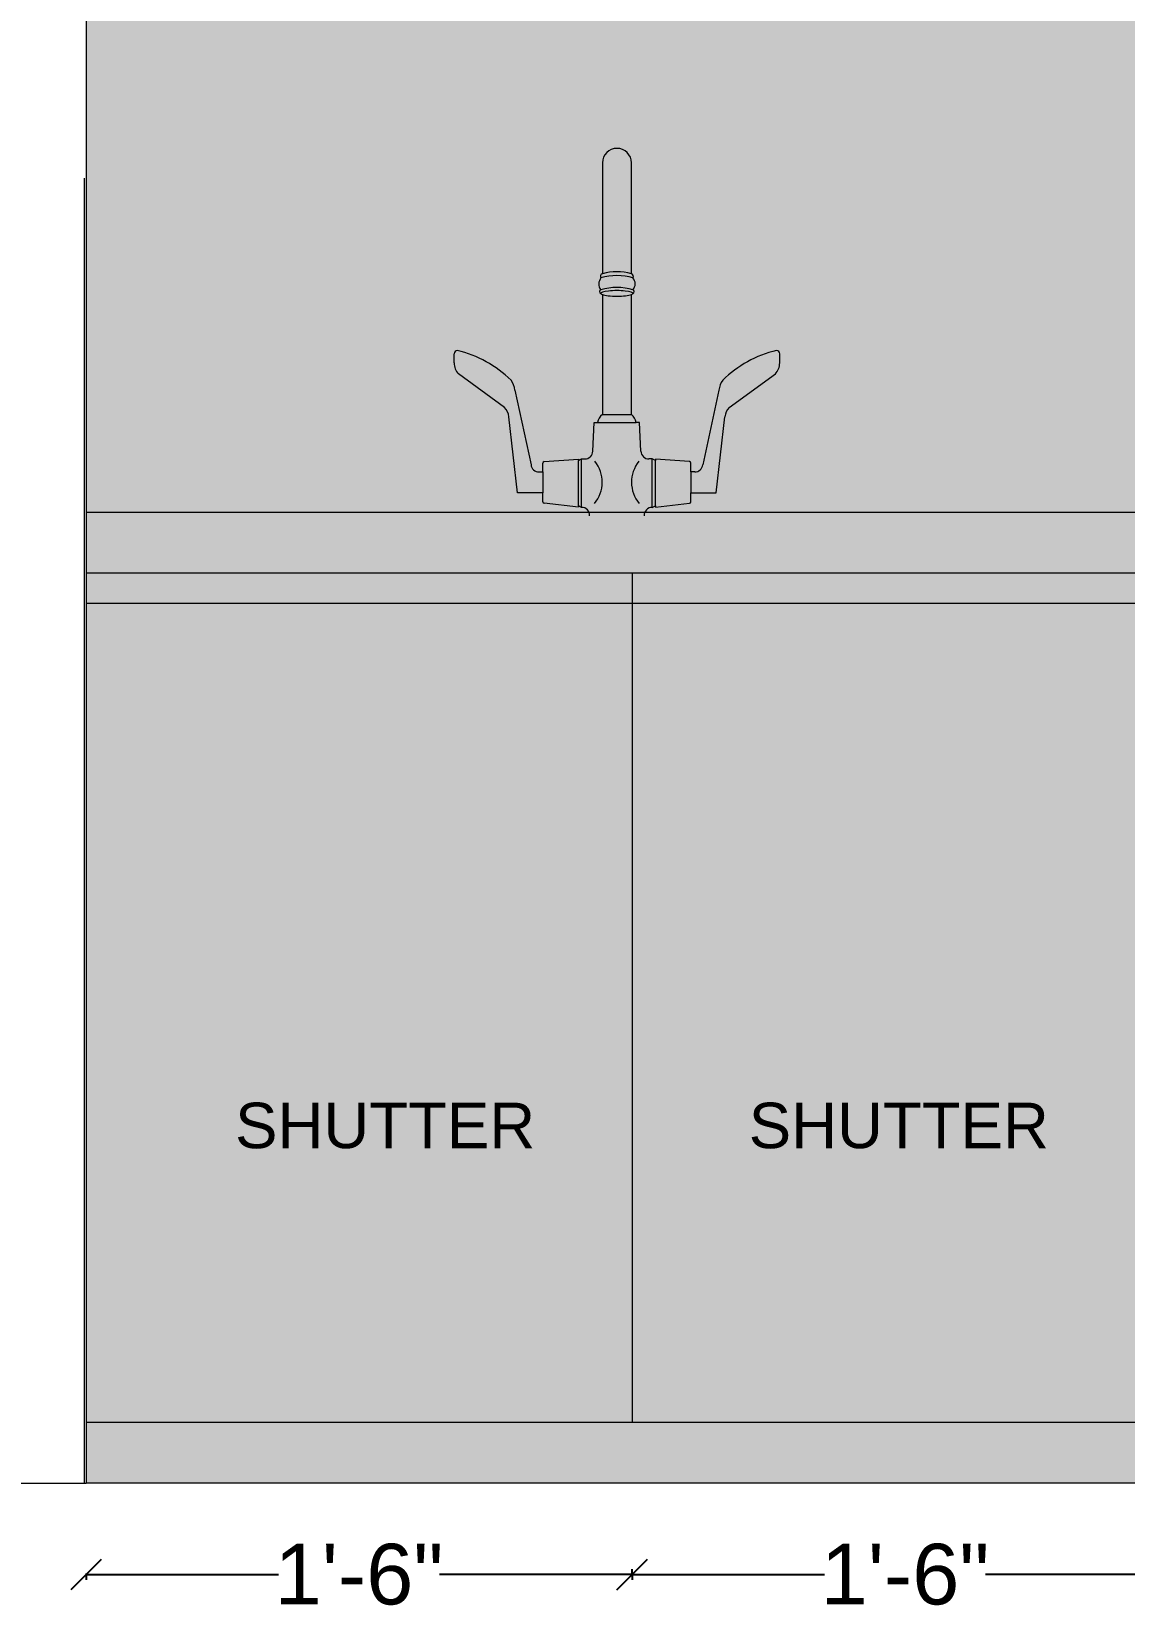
# Model space of a CAD drawing. Header units: inches. Extents: x 15448 to 46480, y -8154 to 0.
# Drawn here: x 18771.7 to 18807.8, y -3214.6 to -3162.5 of the extents above; entities that cross this region are included whole.
import ezdxf

# ---------------------------------------------------------------- set-up
doc = ezdxf.new("R2010")
doc.units = ezdxf.units.IN
doc.header["$MEASUREMENT"] = 0
doc.layers.add('IEL-HATCH-002', color=7, linetype='Continuous')
doc.layers.add('PDF4_Text', color=7, linetype='Continuous')
doc.styles.add('PDF Arial', font='arial.ttf')
doc.styles.get("Standard").update_dxf_attribs({"font": 'arial.ttf'})
doc.dimstyles.get("Standard").update_dxf_attribs({"dimtxt": 0.18, "dimasz": 0.18, "dimexe": 0.18, "dimexo": 0.0625, "dimgap": 0.09, "dimtad": 0, "dimtih": 1, "dimtoh": 1, "dimdec": 0, "dimzin": 0, "dimdsep": 46, "dimlunit": 4, "dimtxsty": 'Standard', "dimcen": 0.09, "dimadec": 0, "dimazin": 0, "dimtfac": 1, "dimtdec": 0, "dimtofl": 0, "dimtmove": 0, "dimatfit": 3, "dimfxl": 1, "dimtolj": 1, "dimtzin": 0, "dimarcsym": 0})

# ---------------------------------------------------------------- blocks, each defined once
blk = doc.blocks.new('_Oblique')
at = {"color": 0, "linetype": 'ByBlock', "lineweight": -2}
blk.add_line((-0.5, -0.5), (0.5, 0.5), dxfattribs=at)
blk = doc.blocks.new('*D159')
at = {"color": 1, "lineweight": -2, "transparency": 16777216}
for p, q in [((18791.52715575325, -3213.320165787321), (18791.52715575325, -3213.140165787321)), ((18773.52715575325, -3213.28079570858), (18773.52715575325, -3213.50016578732)), ((18773.52715575325, -3213.320165787321), (18779.87303569869, -3213.320165787321)), ((18791.52715575325, -3213.320165787321), (18785.18127580782, -3213.320165787321))]:
    blk.add_line(p, q, dxfattribs=at)
at = {"layer": 'Defpoints', "color": 0, "transparency": 16777216}
for p in [(18773.52715575325, -3182.303671322938), (18773.52715575325, -3213.320165787321), (18791.52715575325, -3213.320165787321)]:
    blk.add_point(p, dxfattribs=at)
at = {"color": 1, "lineweight": -2, "transparency": 16777216, "rotation": 180}
blk.add_blockref('_Oblique', (18773.52715575325, -3213.320165787321), dxfattribs=at)
at = {"color": 1, "lineweight": -2, "transparency": 16777216}
blk.add_blockref('_Oblique', (18791.52715575325, -3213.320165787321), dxfattribs=at)
at = {"color": 1, "lineweight": 5, "transparency": 16777216, "insert": (18782.52715575325, -3213.320165787321), "char_height": 2, "attachment_point": 5}
blk.add_mtext('\\A1;1\'-6"', dxfattribs=at)
blk = doc.blocks.new('*D160')
at = {"color": 1, "lineweight": -2, "transparency": 16777216}
for p, q in [((18809.52715575325, -3213.320165787321), (18809.52715575325, -3213.140165787321)), ((18791.52715575325, -3213.28079570858), (18791.52715575325, -3213.50016578732)), ((18791.52715575325, -3213.320165787321), (18797.87303569869, -3213.320165787321)), ((18809.52715575325, -3213.320165787321), (18803.18127580782, -3213.320165787321))]:
    blk.add_line(p, q, dxfattribs=at)
at = {"layer": 'Defpoints', "color": 0, "transparency": 16777216}
for p in [(18791.52715575325, -3182.303671322933), (18809.52715575325, -3213.320165787321), (18809.52715575325, -3213.320165787321)]:
    blk.add_point(p, dxfattribs=at)
at = {"color": 1, "lineweight": -2, "transparency": 16777216, "rotation": 180}
blk.add_blockref('_Oblique', (18791.52715575325, -3213.320165787321), dxfattribs=at)
at = {"color": 1, "lineweight": -2, "transparency": 16777216}
blk.add_blockref('_Oblique', (18809.52715575325, -3213.320165787321), dxfattribs=at)
at = {"color": 1, "lineweight": 5, "transparency": 16777216, "insert": (18800.52715575325, -3213.320165787321), "char_height": 2, "attachment_point": 5}
blk.add_mtext('\\A1;1\'-6"', dxfattribs=at)
blk = doc.blocks.new('9I8UYTFRD')
at = {"lineweight": 0}
for p, q in [((16583.78773360515, -2758.366087550025), (16583.78773360515, -2762.021238664136)), ((16584.7452395985, -2762.021238664136), (16584.7452395985, -2758.366087550039)), ((16583.78501156922, -2762.710759276077), (16583.78501156922, -2766.665494101981)), ((16584.74251756256, -2766.665494101981), (16584.74251756256, -2762.710759276077)), ((16578.89689048971, -2764.960950730365), (16578.89689048971, -2764.661003013884)), ((16589.63063864207, -2764.960950730365), (16589.63063864207, -2764.661003013884)), ((16580.56233588687, -2766.431808813046), (16579.04026147101, -2765.324236444998)), ((16587.96519324493, -2766.431808813046), (16589.48726766078, -2765.324236444998)), ((16580.90447372902, -2765.861484641151), (16581.432549396, -2768.32027405961)), ((16587.62305540276, -2765.861484641151), (16587.09497973578, -2768.32027405961)), ((16580.98893675057, -2769.245440806266), (16580.7029024002, -2766.740543671371)), ((16583.47186908712, -2767.87564736497), (16583.51903768218, -2766.931467989019)), ((16583.51903768218, -2766.931467989019), (16583.625427237, -2766.931467989019)), ((16583.625427237, -2766.931467989019), (16584.90210189479, -2766.931467989019)), ((16583.78501156922, -2766.665494101981), (16584.74251756256, -2766.665494101981)), ((16585.0084914496, -2766.931467989019), (16584.90210189479, -2766.931467989019)), ((16585.05566004468, -2767.87564736497), (16585.0084914496, -2766.931467989019)), ((16587.53859238122, -2769.245440806266), (16587.82462673158, -2766.740543671371)), ((16581.87177983896, -2768.213398145912), (16582.99353835516, -2768.136409877687)), ((16582.99353835516, -2768.180853302667), (16583.09992790999, -2768.128350480656)), ((16582.99353835516, -2768.136409877687), (16582.99353835516, -2768.180853302667)), ((16583.09992790999, -2769.724193802893), (16583.09992790999, -2768.128350480656)), ((16583.09992790999, -2768.128350480656), (16583.20622647906, -2768.128350480656)), ((16585.42760122181, -2768.128350480656), (16585.32130265273, -2768.128350480656)), ((16585.42760122181, -2769.724193802893), (16585.42760122181, -2768.128350480656)), ((16585.53399077662, -2768.180853302667), (16585.42760122181, -2768.128350480656)), ((16586.65574929283, -2768.213398145912), (16585.53399077662, -2768.136409877687)), ((16585.53399077662, -2768.136409877687), (16585.53399077662, -2768.180853302667)), ((16581.69712104907, -2768.558972518498), (16581.82260324715, -2768.558972518498)), ((16581.82260324715, -2768.558972518498), (16581.82260324715, -2768.266440944932)), ((16581.82260324715, -2768.558972518498), (16581.82260324715, -2769.245440806266)), ((16582.99353835516, -2769.671690980886), (16582.99353835516, -2768.180853302667)), ((16585.53399077662, -2769.671690980886), (16585.53399077662, -2768.180853302667)), ((16586.70492588464, -2768.558972518498), (16586.70492588464, -2768.266440944932)), ((16586.70492588464, -2768.558972518498), (16586.70492588464, -2769.245440806266)), ((16586.83040808271, -2768.558972518498), (16586.70492588464, -2768.558972518498)), ((16581.82260324715, -2769.245440806266), (16580.98893675057, -2769.245440806266)), ((16581.82260324715, -2769.537972379832), (16581.82260324715, -2769.245440806266)), ((16582.99353835517, -2769.716134405862), (16581.87177983896, -2769.591015178852)), ((16583.09992790999, -2769.724193802893), (16582.99353835517, -2769.671690980886)), ((16582.99353835517, -2769.671690980886), (16582.99353835517, -2769.716134405862)), ((16585.42760122181, -2769.724193802893), (16585.53399077662, -2769.671690980886)), ((16585.53399077662, -2769.716134405862), (16586.65574929283, -2769.591015178852)), ((16585.53399077662, -2769.671690980886), (16585.53399077662, -2769.716134405862)), ((16586.70492588464, -2769.537972379832), (16586.70492588464, -2769.245440806266)), ((16586.70492588464, -2769.245440806266), (16587.53859238122, -2769.245440806266))]:
    blk.add_line(p, q, dxfattribs=at)
for centre, radius, start, end in [((16584.26648660182, -2758.36710991797), 0.4787540882936318, 0.1223538645905509, 179.8776461354094), ((16583.97832709019, -2762.359134353654), 0.3118063337434918, 140.4177340576887, 217.98515085909), ((16583.80691398278, -2762.106575314618), 0.08746559781497727, 102.6673660534285, 218.0260857317817), ((16584.2675332912, -2763.948367651046), 1.864676496936835, 73.56957674209235, 106.4974964802546), ((16584.26648660183, -2763.815950904085), 1.857470445539304, 75.06372270297324, 104.9362772970268), ((16584.71955312657, -2762.108670097659), 0.09112656258731817, 325.8407301976771, 73.62774472108515), ((16584.56267377025, -2762.355437524267), 0.3036703526516547, 319.9002363888092, 40.09976361119082), ((16583.76136172815, -2762.613333982892), 0.06862755520546777, 114.804740429168, 245.195259570832), ((16584.26376456589, -2764.350483221737), 1.876211820525014, 73.55346756530395, 106.4465324346961), ((16583.80598756277, -2762.622739534661), 0.09048462402119431, 215.7695111860157, 256.5958524688966), ((16584.72149064269, -2762.622663511534), 0.09057038749079653, 283.4243376118517, 324.2102987334277), ((16584.76616740364, -2762.613333982892), 0.06862755520537994, 294.804740429168, 65.195259570832), ((16579.00328004453, -2764.661003013884), 0.1063895548158282, 90, 180), ((16579.4288382638, -2764.960950730365), 0.531947774079197, 180, 223.0734165504088), ((16578.14567371192, -2768.198104769392), 3.743062589664376, 45.37414805875265, 76.75479752764352), ((16590.38185541987, -2768.198104769392), 3.743062589664376, 103.2452024723565, 134.6258519412473), ((16589.098690868, -2764.960950730365), 0.531947774079197, 316.9265834495912, 0), ((16589.52424908726, -2764.661003013884), 0.1063895548158282, 0, 90), ((16580.11599864483, -2765.983902037344), 0.7979216611187051, 8.825191446095005, 34.310393259942), ((16588.41153048696, -2765.983902037344), 0.7979216611188433, 145.689606740058, 171.174808553905), ((16580.17375909408, -2766.795094527675), 0.5319477740791564, 5.885987831976593, 43.07341655040884), ((16588.35377003771, -2766.795094527675), 0.5319477740792824, 136.9265834495912, 174.1140121680234), ((16584.04530148023, -2767.002530291771), 0.4258453134623725, 127.6785748136252, 170.393912118782), ((16584.48222765156, -2767.002530291771), 0.4258453134622449, 9.606087881218045, 52.32142518637482), ((16583.20622647906, -2767.862376593617), 0.2659738870395704, 270, 357.1400386724407), ((16585.32130265273, -2767.862376593617), 0.2659738870395704, 182.8599613275592, 270), ((16581.69712104907, -2768.292998631459), 0.26597388703954, 185.8859878319766, 270), ((16581.87579802456, -2768.266440944932), 0.05319477740791408, 94.33209030129878, 180), ((16582.68680808173, -2768.894769058297), 1.094949001923583, 319.9184086519199, 39.07170860968225), ((16585.84072105006, -2768.894769058297), 1.094949001923583, 140.9282913903178, 220.0815913480801), ((16586.65173110723, -2768.266440944932), 0.05319477740791408, 0, 85.66790969870122), ((16586.83040808271, -2768.292998631459), 0.26597388703954, 270, 354.1140121680234), ((16581.87579802456, -2769.537972379832), 0.05319477740796155, 180, 265.6679096987012), ((16586.65173110723, -2769.537972379832), 0.05319477740796155, 274.3320903012988, 0), ((16583.09992790999, -2769.990167689935), 0.2659738870395445, 357.1400386724407, 90), ((16585.42760122181, -2769.990167689935), 0.2659738870395445, 90, 182.8599613275592)]:
    blk.add_arc(centre, radius, start, end, dxfattribs=at)
for major_axis, ratio, start_param, end_param in [((0.5319477740791245, 6.239788973268863e-14), 0.1725725387257224, -0.05324306877923357, 3.194835722368983), ((0.531947774079175, 3.257133120195141e-17), 0.172572538725706, 3.592619465386186, 5.832158495383191)]:
    blk.add_ellipse((16584.26376456589, -2762.670744767791), major_axis=major_axis, ratio=ratio, start_param=start_param, end_param=end_param, dxfattribs=at)
blk = doc.blocks.new('rbg')
at = {"layer": 'IEL-HATCH-002', "true_color": 0x636466, "transparency": 33554687}
h = blk.add_hatch(color=251, dxfattribs=at)
h.dxf.hatch_style = 1
edge = h.paths.add_edge_path()
edge.add_ellipse((16162.77407827364, -2026.778419374701), major_axis=(0.5319477740792241, 3.257240694198406e-17), ratio=0.1725725387255677, start_angle=205.8419327633244, end_angle=334.1580672366752, ccw=False)
edge.add_line((16162.29532527697, -2026.818433882989), (16162.29532527697, -2030.773168708891))
edge.add_line((16162.29532527697, -2030.773168708891), (16163.25283127031, -2030.773168708891))
edge.add_line((16163.25283127031, -2030.773168708891), (16163.25283127031, -2026.818433882989))
h.paths.add_polyline_path([(16163.93791492956, -2032.236025087566), (16163.83161636048, -2032.236025087567, -0.3996680102520109), (16163.56597375242, -2031.98332197188), (16163.51880515735, -2031.03914259593), (16163.41241560254, -2031.03914259593), (16162.13574094475, -2031.03914259593), (16162.02935138993, -2031.03914259593), (16161.98218279486, -2031.983321971876, -0.3996680102564685), (16161.71654018681, -2032.236025087567), (16161.61024161773, -2032.236025087566), (16161.61024161773, -2033.831868409806, -0.307706094489626), (16161.85756146303, -2033.999990354048), (16163.69059508426, -2033.999990354048, -0.3077060944896259), (16163.93791492956, -2033.831868409806)])
h.paths.add_polyline_path([(16161.50385206291, -2032.288527909577), (16161.50385206291, -2032.244084484597), (16160.38209354651, -2032.321072752836, 0.3922375735150578), (16160.3329169549, -2032.374115551841), (16160.3329169549, -2032.666647125408), (16160.3329169549, -2033.353115413176), (16160.3329169549, -2033.645646986742, 0.392237574813577), (16160.38209354675, -2033.698689785767), (16161.50385206292, -2033.823809012772), (16161.50385206292, -2033.779365587796)])
h.paths.add_polyline_path([(16160.3329169549, -2032.666647125408), (16160.20743475682, -2032.666647125409, -0.3844349192868502), (16159.94286310375, -2032.42794866654), (16159.41478743677, -2029.969159248081, 0.1116607967816586), (16159.2853925002, -2029.641807440894, 0.1377860701650862), (16157.51359375229, -2028.662288065978, 0.4142135624037675), (16157.40720419746, -2028.768677620794), (16157.40720419747, -2029.068625337278, 0.1901878391889804), (16157.55057517876, -2029.43191105191), (16159.0726495946, -2030.539483419946, -0.1580741381154042), (16159.21189231021, -2030.836625344886), (16159.49925045832, -2033.353115413176), (16160.3329169549, -2033.353115413176)])
h.paths.add_polyline_path([(16165.21523959239, -2032.666647125408), (16165.21523959239, -2032.374115551841, 0.3963307534029113), (16165.16531101332, -2032.321021142608), (16164.04430448437, -2032.244084484597), (16164.04430448437, -2032.288527909577), (16164.04430448437, -2033.779365587796), (16164.04430448437, -2033.823809012772), (16165.16981260634, -2033.698271560478, 0.3719132293055749), (16165.21523959239, -2033.645646986742), (16165.21523959239, -2033.353115413176)])
h.paths.add_polyline_path([(16166.33494043936, -2030.848218278005, -0.1636999569565669), (16166.47550695267, -2030.539483419962), (16167.99758136853, -2029.43191105191, 0.190187839190552), (16168.14095234983, -2029.068625337274), (16168.14095234982, -2028.768677620791, 0.414213562354826), (16168.03456279501, -2028.662288065978, 0.1377860701693942), (16166.26276404705, -2029.641807440939, 0.1116607967644996), (16166.13336911051, -2029.969159248081), (16165.60529344353, -2032.42794866654, -0.384434919286847), (16165.34072179046, -2032.666647125409), (16165.21523959239, -2032.666647125408), (16165.21523959239, -2033.353115413176), (16166.04890608897, -2033.353115413176)])
h.paths.add_polyline_path([(16163.30527223656, -2026.267511839721, 0.1446719927147592), (16162.2483283826, -2026.268130494706, 0.3519957961267001), (16162.24288431072, -2026.65871242263, -0.1445167299838967), (16163.30527223656, -2026.658712422631, 0.3649564811703376)])
h.paths.add_polyline_path([(16163.30527223657, -2026.658712422633, 0.1445167299837174), (16162.24288431073, -2026.658712422627, 0.6394683948307572), (16162.24288431072, -2026.783304756972, 0.1800470581958725), (16162.29532527697, -2026.818433882986), (16162.29532527697, -2030.773168708891), (16163.25283127031, -2030.773168708891), (16163.25283127031, -2026.818433882991, 0.1798651607330376), (16163.30527223658, -2026.783304756968, 0.6394683947050489)])
h.paths.add_polyline_path([(16163.2555533063, -2026.128913271057, 0.1320818815335537), (16162.29102914406, -2026.130800134446, 0.5238808381533202), (16162.24832838259, -2026.268130494709, -0.1446719927179822), (16163.30527223657, -2026.267511839724, 0.5083554109308823)])
h = blk.add_hatch(color=251, dxfattribs=at)
h.dxf.hatch_style = 1
edge = h.paths.add_edge_path()
edge.add_ellipse((16162.77407827364, -2026.778419374701), major_axis=(0.5319477740792241, 3.257240694198406e-17), ratio=0.1725725387255677, start_angle=205.8419327633244, end_angle=334.1580672366752, ccw=False)
edge.add_line((16162.29532527697, -2026.818433882989), (16162.29532527697, -2030.773168708891))
edge.add_line((16162.29532527697, -2030.773168708891), (16163.25283127031, -2030.773168708891))
edge.add_line((16163.25283127031, -2030.773168708891), (16163.25283127031, -2026.818433882989))
at = {"lineweight": 5}
blk.add_blockref('9I8UYTFRD', (-421.4896862922506, 735.8923253930898), dxfattribs=at)

msp = doc.modelspace()

# ---------------------------------------------------------------- hatches: boundary and pattern name
at = {"layer": 'IEL-HATCH-002', "lineweight": 5, "true_color": 0xae9490, "transparency": 33554687}
h = msp.add_hatch(color=253, dxfattribs=at)
h.dxf.hatch_style = 1
h.paths.add_polyline_path([(18791.02715575325, -3090.303678114017), (18773.52715575325, -3090.303678114017), (18773.52715575325, -3116.303678114017), (18791.02715575325, -3116.303678114017), (18791.02715575325, -3114.983965018894)])
h.paths.add_polyline_path([(18808.52715575326, -3090.303678114017), (18791.02715575325, -3090.303678114017), (18791.02715575325, -3114.983965018894), (18791.02715575325, -3116.303678114017), (18808.52715575326, -3116.303678114017)])
h.paths.add_polyline_path([(18826.52715575325, -3090.303678114017), (18808.52715575326, -3090.303678114017), (18808.52715575326, -3116.303678114017), (18826.52715575325, -3116.303678114017)])
h.paths.add_polyline_path([(18844.52715575325, -3090.303678114017), (18826.52715575325, -3090.303678114017), (18826.52715575325, -3116.303678114017), (18844.52715575325, -3116.303678114017)])
h.paths.add_polyline_path([(18863.52715575326, -3090.303678114017), (18844.52715575325, -3090.303678114017), (18844.52715575325, -3116.303678114017), (18863.52715575326, -3116.303678114017)])
h.paths.add_polyline_path([(18882.52715575326, -3090.303678114017), (18863.52715575326, -3090.303678114017), (18863.52715575326, -3116.303678114017), (18882.52715575326, -3116.303678114017)])
h.paths.add_polyline_path([(18808.52715575326, -3116.303678114017), (18791.02715575325, -3116.303678114017), (18791.02715575325, -3148.303678114017), (18808.52715575325, -3148.303678114017)])
h.paths.add_polyline_path([(18791.02715575325, -3116.303678114017), (18773.52715575325, -3116.303678114017), (18773.52715575325, -3148.303678114017), (18791.02715575325, -3148.303678114017)])
h.paths.add_polyline_path([(18858.19382241993, -3116.303678114017), (18844.52715575325, -3116.303678114017), (18844.52715575325, -3148.303678114017), (18858.19382241993, -3148.303678114017)])
h.paths.add_polyline_path([(18871.8604890866, -3116.303678114017), (18863.52715575326, -3116.303678114017), (18858.19382241993, -3116.303678114017), (18858.19382241993, -3148.303678114017), (18871.8604890866, -3148.303678114017)])
h.paths.add_polyline_path([(18885.52715575326, -3116.303678114017), (18871.8604890866, -3116.303678114017), (18871.8604890866, -3148.303678114017), (18885.52715575326, -3148.303678114017)])
h.paths.add_polyline_path([(18891.3654257398, -3103.537288133467), (18882.52715575326, -3116.303678114017), (18885.52715575326, -3116.303678114017), (18900.52715575326, -3116.303678114017)])
h.paths.add_polyline_path([(18882.52715575326, -3091.22162272577), (18882.52715575326, -3116.303678114017), (18891.3654257398, -3103.537288133467)])
h.paths.add_polyline_path([(18900.52715575326, -3090.303678114017), (18882.52715575326, -3090.303678114017), (18882.52715575326, -3091.22162272577), (18891.3654257398, -3103.537288133467)])
h.paths.add_polyline_path([(18900.52715575326, -3090.303678114017), (18891.3654257398, -3103.537288133467), (18900.52715575326, -3116.303678114017)])
h.paths.add_polyline_path([(18900.52715575326, -3116.303678114017), (18885.52715575326, -3116.303678114017), (18893.02715575326, -3132.303678114017)])
h.paths.add_polyline_path([(18885.52715575326, -3116.303678114017), (18885.52715575326, -3148.303678114017), (18893.02715575326, -3132.303678114017)])
h.paths.add_polyline_path([(18900.52715575326, -3116.303678114017), (18893.02715575326, -3132.303678114017), (18900.52715575326, -3148.303678114017)])
h.paths.add_polyline_path([(18893.02715575326, -3132.303678114017), (18885.52715575326, -3148.303678114017), (18900.52715575326, -3148.303678114017)])
h.paths.add_polyline_path([(18900.52715575326, -3180.303678114017), (18876.52715575326, -3180.303678114017), (18888.52715575326, -3194.303678114017)])
h.paths.add_polyline_path([(18888.52715575326, -3194.303678114017), (18876.52715575326, -3208.303678114017), (18900.52715575326, -3208.303678114017)])
h.paths.add_polyline_path([(18900.52715575326, -3180.303678114017), (18888.52715575326, -3194.303678114017), (18900.52715575326, -3208.303678114017)])
h.paths.add_polyline_path([(18876.52715575326, -3180.303678114017), (18876.52715575326, -3208.303678114017), (18888.52715575326, -3194.303678114017)])
h.paths.add_polyline_path([(18876.52715575326, -3181.303678114017), (18860.02715559014, -3181.303678114017), (18860.02715559014, -3208.303678114017), (18876.52715575326, -3208.303678114017)])
h.paths.add_polyline_path([(18860.02715559014, -3181.303678114017), (18843.52715575326, -3181.303678114017), (18843.52715575326, -3208.303678114017), (18860.02715559014, -3208.303678114017)])
h.paths.add_polyline_path([(18843.52715575326, -3187.303678114017), (18809.52715575325, -3187.303678114017), (18809.52715575325, -3194.303678114017), (18843.52715575326, -3194.303678114017)])
h.paths.add_polyline_path([(18843.52715575326, -3181.303678114017), (18809.52715575325, -3181.303678114017), (18809.52715575325, -3186.303678114017), (18843.52715575326, -3186.303678114017)])
h.paths.add_polyline_path([(18843.52715575326, -3195.303678114017), (18809.52715575325, -3195.303678114017), (18809.52715575325, -3208.303678114017), (18843.52715575326, -3208.303678114017)])
h.paths.add_polyline_path([(18809.52715575325, -3181.303678114017), (18791.52715575325, -3181.303678114017), (18791.52715575325, -3208.303678114017), (18809.52715575325, -3208.303678114017)])
h.paths.add_polyline_path([(18791.52715575325, -3181.303678114017), (18773.52715575325, -3181.303678114017), (18773.52715575325, -3208.303678114017), (18791.52715575325, -3208.303678114017)])
h.paths.add_polyline_path([(18900.52715575326, -3208.303678114017), (18773.52715575325, -3208.303678114017), (18773.52715575325, -3210.303678114017), (18900.52715575326, -3210.303678114017)])
h.paths.add_polyline_path([(18785.98742145703, -3137.597163789324), (18799.5447202292, -3137.597163789324), (18799.5447202292, -3134.50609966927), (18785.98742145703, -3134.50609966927)], flags=9)
h.paths.add_polyline_path([(18859.99049103411, -3142.597163789324), (18867.56211449932, -3142.597163789324), (18867.56211449932, -3136.980519860265), (18859.99049103411, -3136.980519860265)], flags=24)
h.paths.add_polyline_path([(18885.49867657299, -3138.427190302741), (18902.08360153888, -3138.427190302741), (18902.08360153888, -3130.310546373682), (18885.49867657299, -3130.310546373682)], flags=9)
h.paths.add_polyline_path([(18880.76921266436, -3198.627050438372), (18898.28319629328, -3198.627050438372), (18898.28319629328, -3193.010406509314), (18880.76921266436, -3193.010406509314)], flags=9)
h.paths.add_polyline_path([(18863.40497198116, -3199.078645362432), (18874.0502652963, -3199.078645362432), (18874.0502652963, -3195.987581242378), (18863.40497198116, -3195.987581242378)], flags=24)
h.paths.add_polyline_path([(18846.47169189261, -3199.078645362432), (18857.11698520775, -3199.078645362432), (18857.11698520775, -3195.987581242378), (18846.47169189261, -3195.987581242378)], flags=24)
h.paths.add_polyline_path([(18812.8706855248, -3206.450152454229), (18838.8843280896, -3206.450152454229), (18838.8843280896, -3203.359088334174), (18812.8706855248, -3203.359088334174)], flags=24)
h.paths.add_polyline_path([(18794.90497214428, -3200.078645362432), (18805.55026545942, -3200.078645362432), (18805.55026545942, -3196.987581242378), (18794.90497214428, -3196.987581242378)], flags=24)
h.paths.add_polyline_path([(18777.97169205573, -3200.078645362432), (18788.61698537087, -3200.078645362432), (18788.61698537087, -3196.987581242378), (18777.97169205573, -3196.987581242378)], flags=24)
at = {"layer": 'IEL-HATCH-002', "lineweight": 5, "true_color": 0x755f48, "transparency": 33554687}
h = msp.add_hatch(dxfattribs=at)
h.set_pattern_fill('AR-RROOF', color=37, scale=10, angle=90)
h.set_pattern_definition([(90, (2628.2530883868, -1144.303687759969), (-9.999999999999998, 22), [150, -20, 50, -10]), (90, (2623.2530883868, -1131.003687759969), (-13.3, -10), [30, -3.3, 60, -7.5]), (90, (2619.7530883868, -1139.303687759969), (-6.699999999999997, 52), [80, -14, 40, -10])])
h.paths.add_polyline_path([(18773.52715575325, -3114.303678114017), (18737.52715575325, -3114.303678114017), (18737.52715575325, -3210.303678114017), (18773.52715575325, -3210.303678114017)])
at = {"layer": 'IEL-HATCH-002', "lineweight": 5, "true_color": 0xefebe6, "transparency": 33554687}
h = msp.add_hatch(color=7, dxfattribs=at)
h.dxf.hatch_style = 1
edge = h.paths.add_edge_path()
edge.add_line((18900.52715575326, -3148.303678114017), (18889.90751833845, -3148.303678114017))
edge.add_line((18889.90751833845, -3148.303678114017), (18889.90751833845, -3154.303678114017))
edge.add_line((18889.90751833845, -3154.303678114017), (18859.90751833845, -3154.303678114017))
edge.add_line((18859.90751833845, -3154.303678114017), (18859.90751833845, -3148.303678114017))
edge.add_line((18859.90751833845, -3148.303678114017), (18844.52715575325, -3148.303678114017))
edge.add_arc((18826.63697572152, -3201.842029877495), 56.44832726589844, 64.57924020242899, 71.52262198943419, ccw=False)
edge.add_line((18850.86812060246, -3150.859039882039), (18850.63697572253, -3151.34537501636))
edge.add_arc((18826.63697572152, -3201.842029877496), 55.90985737965612, 64.57924020243424, 77.3380518498787)
edge.add_arc((18826.63697572152, -3210.322379243809), 64.21087999945047, 78.9969723192388, 81.01413112799632)
edge.add_line((18836.66612842206, -3146.899566262887), (18834.33880243203, -3149.678734753725))
edge.add_line((18834.33880243203, -3149.678734753725), (18818.93514901101, -3149.678734753725))
edge.add_line((18818.93514901101, -3149.678734753725), (18816.60782302099, -3146.899566262884))
edge.add_arc((18826.63697572152, -3210.322379243809), 64.21087999945048, 98.98586887198724, 101.0030276807595)
edge.add_arc((18826.63697572152, -3201.842029877496), 55.90985737965611, 102.6619481501194, 115.420759797566)
edge.add_line((18802.6369757205, -3151.345375016361), (18802.40583084057, -3150.859039882042))
edge.add_arc((18826.63697572152, -3201.842029877495), 56.44832726589843, 99.69944547874888, 115.42075979757541, ccw=False)
edge.add_line((18817.1265705924, -3146.200625820822), (18817.12657059239, -3118.587578363754))
edge.add_line((18817.12657059239, -3118.587578363754), (18836.14738085066, -3118.587578363756))
edge.add_line((18836.14738085066, -3118.587578363756), (18836.14738085066, -3146.200625820828))
edge.add_arc((18826.63697572152, -3201.842029877495), 56.44832726589843, 71.52262198943419, 80.3005545212211, ccw=False)
edge.add_line((18844.52715575325, -3148.303678114017), (18844.52715575325, -3116.303678114017))
edge.add_line((18844.52715575325, -3116.303678114017), (18808.52715575325, -3116.303678114017))
edge.add_line((18808.52715575326, -3116.303678114017), (18808.52715575325, -3148.303678114017))
edge.add_line((18808.52715575325, -3148.303678114017), (18773.52715575325, -3148.303678114017))
edge.add_line((18773.52715575325, -3148.303678114017), (18773.52715575325, -3178.303678114017))
edge.add_line((18773.52715575325, -3178.303678114017), (18790.11064984983, -3178.303678114017))
edge.add_arc((18789.86333000453, -3178.401530056814), 0.2659738870397589, 21.58619770526947, 113.5781784777835)
edge.add_line((18789.75694044972, -3178.157760962766), (18789.75694044972, -3178.127496772741))
edge.add_line((18789.75694044972, -3178.127496772741), (18788.5860053417, -3177.996892463991))
edge.add_line((18788.5860053417, -3177.996892463991), (18788.5860053417, -3177.656803173145))
edge.add_line((18788.5860053417, -3177.656803173145), (18788.5860053417, -3176.970334885377))
edge.add_line((18788.5860053417, -3176.970334885377), (18788.5860053417, -3176.628135589143))
edge.add_line((18788.5860053417, -3176.628135589143), (18789.86154662557, -3176.540592937961))
edge.add_line((18789.86154662557, -3176.540592937961), (18789.88881217598, -3176.527137497314))
edge.add_arc((18789.96962857361, -3176.273738960496), 0.2659738870397133, 252.3109569997357, 357.1400386748787)
edge.add_line((18790.23527118166, -3176.287009731845), (18790.28243977673, -3175.342830355899))
edge.add_line((18790.28243977673, -3175.342830355899), (18790.38882933155, -3175.342830355899))
edge.add_arc((18790.80870357477, -3175.41389265865), 0.4258453134625201, 127.6785748160328, 170.3939121199089, ccw=False)
edge.add_line((18790.54841366377, -3175.076856468863), (18790.54841366377, -3171.122121642955))
edge.add_arc((18790.56938965732, -3171.03410190154), 0.09048462402216229, 136.5629318753044, 256.5958524679303, ccw=False)
edge.add_arc((18790.74172918474, -3170.770496720532), 0.3118063337435411, 140.4177340594418, 220.2322478675439, ccw=False)
edge.add_arc((18790.57031607733, -3170.517937681497), 0.08746559781488542, 102.66736605383898, 218.0260857354626, ccw=False)
edge.add_line((18790.5511356997, -3170.432601031016), (18790.5511356997, -3166.779494652795))
edge.add_arc((18791.02988869636, -3166.778472281285), 0.4787540882930991, 0.12235303022089283, 180.1223542911982, ccw=False)
edge.add_line((18791.50864169305, -3166.777449920311), (18791.50864169305, -3170.432601031011))
edge.add_arc((18791.48295522112, -3170.520032464538), 0.09112656258758058, -34.15926980995249, 73.62774472470232, ccw=False)
edge.add_arc((18791.3260758648, -3170.766799891147), 0.3036703526517747, -40.09976361160699, 40.0997636105086, ccw=False)
edge.add_arc((18791.52956949818, -3171.024696349771), 0.06862755520546365, -37.445863914165784, 65.19525957482449, ccw=False)
edge.add_ellipse((18791.02716666044, -3171.08210713467), major_axis=(-0.5319477740800539, 3.257240694203488e-17), ratio=0.1725725387252985, start_angle=176.949396870645, end_angle=363.0506031293549, ccw=False)
edge.add_arc((18791.48489273724, -3171.034025878412), 0.0905703874920893, 284.25865736299437, 341.51793163322634, ccw=False)
edge.add_ellipse((18791.02716666044, -3171.08210713467), major_axis=(0.5319477740792241, 3.257240694198406e-17), ratio=0.1725725387255677, start_angle=205.8419327633244, end_angle=334.1580672366752)
edge.add_line((18791.50591965711, -3171.122121642958), (18791.50591965711, -3175.076856468858))
edge.add_arc((18791.24562974611, -3175.41389265865), 0.4258453134622523, 9.606087880091025, 52.32142518517202, ccw=False)
edge.add_line((18791.66550398934, -3175.342830355899), (18791.77189354415, -3175.342830355899))
edge.add_line((18791.77189354415, -3175.342830355899), (18791.81906213922, -3176.287009731849))
edge.add_arc((18792.08470474728, -3176.273738960496), 0.2659738870397132, 182.8599613260019, 270)
edge.add_line((18792.08470474728, -3176.539712847536), (18792.29739287117, -3176.539712847535))
edge.add_line((18792.29739287117, -3176.539712847534), (18792.29739287117, -3176.547772244566))
edge.add_line((18792.29739287117, -3176.547772244566), (18793.46832797919, -3176.628135589142))
edge.add_line((18793.46832797919, -3176.628135589142), (18793.46832797919, -3176.970334885377))
edge.add_line((18793.46832797919, -3176.970334885377), (18793.59381017726, -3176.970334885378))
edge.add_arc((18793.59381017726, -3176.704360998338), 0.2659738870392141, 270, 354.1140121628374)
edge.add_line((18793.85838183033, -3176.731636426509), (18794.38645749731, -3174.27284700805))
edge.add_arc((18795.1749325815, -3174.395264404222), 0.7979216611187371, 145.6896067433985, 171.1748085541884, ccw=False)
edge.add_arc((18797.14525751442, -3176.609467136268), 3.743062589661878, 104.012676902453, 134.6258519405013, ccw=False)
edge.add_arc((18796.2876511818, -3173.072365380763), 0.1063895548159052, 0, 117.25787937654431, ccw=False)
edge.add_line((18796.39404073662, -3173.072365380763), (18796.39404073663, -3173.372313097247))
edge.add_arc((18795.86209296255, -3173.372313097243), 0.5319477740794873, 316.92658344834155, 359.9999999996326, ccw=False)
edge.add_line((18796.25066975533, -3173.735598811879), (18794.72859533947, -3174.843171179931))
edge.add_arc((18795.11717213226, -3175.206456894556), 0.5319477740799221, 136.9265834499852, 174.114012136729)
edge.add_line((18794.58802882616, -3175.151906037974), (18794.30199447577, -3177.656803173145))
edge.add_line((18794.30199447577, -3177.656803173145), (18793.46832797919, -3177.656803173145))
edge.add_line((18793.46832797919, -3177.656803173145), (18793.46832797919, -3177.996892463992))
edge.add_line((18793.46832797919, -3177.996892463992), (18792.18103589731, -3178.140475051414))
edge.add_line((18792.18103589732, -3178.140475051414), (18792.19100331636, -3178.135556169775))
edge.add_arc((18792.19100331636, -3178.401530056814), 0.2659738870397589, 90.00000000117554, 158.4138022947305)
edge.add_line((18791.94368347107, -3178.303678114017), (18811.07436014041, -3178.303678114017))
edge.add_line((18811.07436014041, -3178.303678114017), (18811.07436014042, -3176.148219812756))
edge.add_line((18811.07436014042, -3176.148219812756), (18814.77233959686, -3176.148219812756))
edge.add_line((18814.77233959686, -3176.148219812756), (18813.18479565818, -3175.722838696433))
edge.add_line((18813.18479565818, -3175.722838696433), (18813.39748621633, -3174.929066727085))
edge.add_line((18813.39748621633, -3174.929066727085), (18814.98503015503, -3175.354447843414))
edge.add_line((18814.98503015503, -3175.354447843413), (18814.77233959686, -3176.148219812756))
edge.add_line((18814.77233959686, -3176.148219812756), (18816.99505673069, -3176.148219812756))
edge.add_line((18816.99505673069, -3176.148219812756), (18816.99505673069, -3175.326446600212))
edge.add_line((18816.99505673069, -3175.326446600212), (18817.81682994323, -3175.326446600212))
edge.add_line((18817.81682994324, -3175.326446600212), (18817.81682994324, -3176.148219812756))
edge.add_line((18817.81682994324, -3176.148219812756), (18820.03954707706, -3176.148219812757))
edge.add_line((18820.03954707706, -3176.148219812757), (18819.82685651889, -3175.35444784341))
edge.add_line((18819.82685651889, -3175.35444784341), (18821.41440045759, -3174.929066727088))
edge.add_line((18821.41440045759, -3174.929066727088), (18821.62709101575, -3175.722838696432))
edge.add_line((18821.62709101575, -3175.722838696432), (18820.03954707706, -3176.148219812757))
edge.add_line((18820.03954707706, -3176.148219812757), (18832.92566867418, -3176.148219812758))
edge.add_line((18832.92566867418, -3176.148219812757), (18831.33812473548, -3175.722838696433))
edge.add_line((18831.33812473548, -3175.722838696433), (18831.55081529363, -3174.929066727085))
edge.add_line((18831.55081529364, -3174.929066727085), (18833.13835923234, -3175.354447843411))
edge.add_line((18833.13835923233, -3175.354447843411), (18832.92566867417, -3176.148219812758))
edge.add_line((18832.92566867418, -3176.148219812757), (18835.148385808, -3176.148219812758))
edge.add_line((18835.148385808, -3176.148219812758), (18835.148385808, -3175.326446600214))
edge.add_line((18835.148385808, -3175.326446600213), (18835.97015902054, -3175.326446600213))
edge.add_line((18835.97015902054, -3175.326446600213), (18835.97015902054, -3176.148219812758))
edge.add_line((18835.97015902054, -3176.148219812758), (18838.19287615437, -3176.148219812758))
edge.add_line((18838.19287615437, -3176.148219812758), (18837.98018559621, -3175.354447843411))
edge.add_line((18837.98018559621, -3175.354447843411), (18839.5677295349, -3174.929066727085))
edge.add_line((18839.5677295349, -3174.929066727085), (18839.78042009307, -3175.722838696434))
edge.add_line((18839.78042009307, -3175.722838696434), (18838.19287615436, -3176.148219812758))
edge.add_line((18838.19287615436, -3176.148219812758), (18841.89085561082, -3176.148219812758))
edge.add_line((18841.89085561082, -3176.148219812758), (18841.8908556108, -3178.303678114017))
edge.add_line((18841.8908556108, -3178.303678114017), (18875.52715575326, -3178.303678114017))
edge.add_line((18875.52715575326, -3178.303678114017), (18875.52715575326, -3178.003678114017))
edge.add_arc((18875.72715575326, -3178.003678114017), 0.2000000000003866, 90, 179.9999999999349, ccw=False)
edge.add_line((18875.72715575326, -3177.803678114016), (18875.82715575326, -3177.803678114016))
edge.add_arc((18875.82715575326, -3178.003678114017), 0.2000000000003865, 0, 90, ccw=False)
edge.add_line((18876.02715575326, -3178.003678114017), (18876.02715575326, -3178.303678114017))
edge.add_line((18876.02715575326, -3178.303678114017), (18900.52715575327, -3178.303678114017))
edge.add_line((18900.52715575326, -3178.303678114017), (18900.52715575326, -3148.303678114017))
h.paths.add_polyline_path([(18827.40359490358, -3150.774840318355), (18826.63697572151, -3150.774840318355), (18825.87035653947, -3150.774840318356), (18825.01059194002, -3149.877310919765), (18826.63697572152, -3149.877310919762), (18828.26335950303, -3149.877310919763)], flags=16)
h.paths.add_polyline_path([(18871.65035599193, -3159.482109358053), (18878.21379391826, -3159.482109358053), (18878.21379391826, -3155.360690531314), (18871.65035599193, -3155.360690531314)], flags=24)
h.paths.add_polyline_path([(18859.99020946064, -3153.063568973504), (18859.99020946064, -3149.517866381416), (18855.8687906339, -3149.517866381416), (18855.8687906339, -3153.063568973504)], flags=25)
at = {"layer": 'IEL-HATCH-002', "lineweight": 5, "true_color": 0x636466, "transparency": 33554687}
h = msp.add_hatch(color=251, dxfattribs=at)
h.dxf.hatch_style = 1
h.paths.add_polyline_path([(18792.19100331636, -3176.539712847535), (18792.08470474728, -3176.539712847536, -0.3996680102520109), (18791.81906213922, -3176.287009731849), (18791.77189354415, -3175.342830355899), (18791.66550398934, -3175.342830355899), (18790.38882933155, -3175.342830355899), (18790.28243977673, -3175.342830355899), (18790.23527118166, -3176.287009731845, -0.3996680102564683), (18789.96962857361, -3176.539712847536), (18789.86333000453, -3176.539712847535), (18789.86333000453, -3178.135556169775, -0.3077060944896258), (18790.11064984983, -3178.303678114017), (18791.94368347107, -3178.303678114017, -0.3077060944896259), (18792.19100331636, -3178.135556169775)], flags=17)
h.paths.add_polyline_path([(18789.75694044971, -3176.547772244566), (18788.63518193331, -3176.624760512805, 0.3922375735150286), (18788.5860053417, -3176.67780331181), (18788.5860053417, -3176.970334885377), (18788.5860053417, -3177.656803173145), (18788.5860053417, -3177.949334746711, 0.3922375748135759), (18788.63518193355, -3178.002377545736), (18789.75694044972, -3178.127496772741), (18789.75694044972, -3178.083053347765)], flags=17)
h.paths.add_polyline_path([(18788.5860053417, -3176.970334885377), (18788.46052314361, -3176.970334885378, -0.3844349192868459), (18788.19595149055, -3176.731636426509), (18787.66787582357, -3174.27284700805, 0.111660796781661), (18787.538480887, -3173.945495200863, 0.1377860701650858), (18785.76668213909, -3172.965975825947, 0.414213562403765), (18785.66029258426, -3173.072365380763), (18785.66029258427, -3173.372313097247, 0.1901878391889804), (18785.80366356556, -3173.735598811879), (18787.3257379814, -3174.843171179914, -0.1580741381154157), (18787.46498069701, -3175.140313104855), (18787.75233884512, -3177.656803173145), (18788.5860053417, -3177.656803173145)])
h.paths.add_polyline_path([(18793.46832797919, -3176.970334885377), (18793.46832797919, -3176.67780331181, 0.396330753402911), (18793.41839940012, -3176.624708902577), (18792.29739287117, -3176.547772244566), (18792.29739287117, -3176.592215669546), (18792.29739287117, -3178.127496772741), (18793.42290099314, -3178.001959320447, 0.3719132293055717), (18793.46832797919, -3177.949334746711), (18793.46832797919, -3177.656803173145)], flags=17)
h.paths.add_polyline_path([(18794.58802882616, -3175.151906037974, -0.1636999569565625), (18794.72859533947, -3174.843171179931), (18796.25066975533, -3173.735598811879, 0.190187839190552), (18796.39404073663, -3173.372313097243), (18796.39404073662, -3173.072365380759, 0.4142135623545729), (18796.28765118181, -3172.965975825947, 0.1377860701694029), (18794.51585243385, -3173.945495200908, 0.1116607967644983), (18794.38645749731, -3174.27284700805), (18793.85838183033, -3176.731636426509, -0.3844349192868485), (18793.59381017726, -3176.970334885378), (18793.46832797919, -3176.970334885377), (18793.46832797919, -3177.656803173145), (18794.30199447577, -3177.656803173145)], flags=17)
edge = h.paths.add_edge_path(flags=17)
edge.add_ellipse((18791.02716666044, -3171.08210713467), major_axis=(0.5319477740792241, 3.257240694198406e-17), ratio=0.1725725387255677, start_angle=205.8419327633244, end_angle=334.1580672366752, ccw=False)
edge.add_line((18790.54841366377, -3171.126278188175), (18790.54841366377, -3175.07685646886))
edge.add_line((18790.54841366377, -3175.07685646886), (18791.50591965711, -3175.07685646886))
edge.add_line((18791.50591965711, -3175.07685646886), (18791.50591965711, -3171.122121642958))
h.paths.add_polyline_path([(18791.55836062336, -3170.571199599689, 0.1446719927147617), (18790.5014167694, -3170.571818254675, 0.3519957961267015), (18790.49597269752, -3170.962400182599, -0.1445167299838956), (18791.55836062336, -3170.9624001826, 0.3649564811703312)], flags=17)
edge = h.paths.add_edge_path(flags=17)
edge.add_ellipse((18791.02716666044, -3171.08210713467), major_axis=(-0.5319477740800539, 3.257240694203488e-17), ratio=0.1725725387252985, start_angle=176.949396870645, end_angle=363.0506031293548)
edge.add_arc((18790.56938965732, -3171.03410190154), 0.09048462402216229, 215.7695111858128, 256.59585243601)
edge.add_ellipse((18791.02716666044, -3171.08210713467), major_axis=(0.5319477740792241, 3.257240694198406e-17), ratio=0.1725725387255677, start_angle=205.8419327633244, end_angle=334.1580672366752)
edge.add_arc((18791.48489273724, -3171.034025878412), 0.09057038749208929, 283.4243375841406, 324.2102987232904)
h.paths.add_polyline_path([(18790.54411753086, -3170.434487894415, 0.5238808381533775), (18790.50141676939, -3170.571818254678, -0.1446719927179803), (18791.55836062337, -3170.571199599693, 0.5083554109298111), (18791.5086416931, -3170.432601031026, 0.1320818815335934)], flags=17)
edge = h.paths.add_edge_path(flags=17)
edge.add_arc((18790.5247638227, -3171.024696349771), 0.06862755520546367, 114.8047404185465, 245.195259568275)
edge.add_ellipse((18791.02716666044, -3171.08210713467), major_axis=(-0.5319477740800539, 3.257240694203488e-17), ratio=0.1725725387252985, start_angle=176.949396870645, end_angle=363.0506031293549, ccw=False)
edge.add_arc((18791.52956949818, -3171.024696349771), 0.06862755520546365, 294.804740426554, 425.1952595683547)
edge.add_arc((18791.02716666044, -3172.761845588615), 1.876211820524582, 73.55346756478302, 106.4465324345799)
h.paths.add_polyline_path([(18791.55836062337, -3170.571199599698, -0.3649564811591284), (18791.55836062336, -3170.9624001826, -0.6394683947308782), (18791.55836062338, -3171.086992516936, -0.1798651607340956), (18791.50591965711, -3171.122121642959), (18791.50591965711, -3175.076856468858, -0.1885693885643058), (18791.66550398934, -3175.342830355899), (18791.77189354415, -3175.342830355899), (18791.81906213922, -3176.287009731847, 0.3996680102555398), (18792.08470474728, -3176.539712847536), (18792.19100331636, -3176.539712847535), (18792.29739287117, -3176.592215669546), (18792.29739287117, -3176.547772244566), (18793.41839940012, -3176.624708902577, -0.3963307534016572), (18793.46832797919, -3176.67780331181), (18793.46832797919, -3176.970334885377), (18793.59381017726, -3176.970334885378, 0.3844349192820047), (18793.85838183033, -3176.731636426515), (18794.38645749731, -3174.272847008059, -0.1116607967675202), (18794.51585243385, -3173.945495200908, -0.1377860701693951), (18796.28765118181, -3172.965975825947, -0.41421356235659), (18796.39404073662, -3173.07236538076), (18796.39404073663, -3173.37231309723, -0.1901878391970466), (18796.25066975533, -3173.735598811879), (18794.72859533947, -3174.84317117993, 0.1636999569573038), (18794.58802882616, -3175.151906037974), (18794.30199447577, -3177.656803173145), (18793.46832797919, -3177.656803173145), (18793.46832797919, -3177.949334746711, -0.3719132293066975), (18793.42290099314, -3178.001959320447), (18792.29739287117, -3178.127496772741), (18792.29739287117, -3178.083053347765), (18792.19100331635, -3178.135556169775, 0.3077060944834628), (18791.94368347107, -3178.303678114017), (18811.07436014041, -3178.303678114017), (18811.07436014042, -3176.148219812756), (18814.77233959686, -3176.148219812756), (18813.18479565818, -3175.722838696433), (18813.39748621633, -3174.929066727085), (18814.98503015503, -3175.354447843413), (18814.77233959686, -3176.148219812756), (18816.99505673069, -3176.148219812756), (18816.99505673069, -3175.326446600212), (18817.81682994324, -3175.326446600212), (18817.81682994324, -3176.148219812756), (18816.99505673069, -3176.148219812756), (18811.07436014042, -3176.148219812756), (18811.07436014041, -3178.303678114017), (18790.11064984983, -3178.303678114017, 0.3077060944834632), (18789.86333000454, -3178.135556169775), (18789.75694044972, -3178.083053347765), (18789.75694044972, -3178.127496772741), (18788.63518193355, -3178.002377545736, -0.3922375748371636), (18788.5860053417, -3177.949334746711), (18788.5860053417, -3177.656803173145), (18787.75233884512, -3177.656803173145), (18787.46498069702, -3175.140313104917, 0.1580741381454548), (18787.3257379814, -3174.843171179915), (18785.80366356557, -3173.73559881188, -0.1901878391848265), (18785.66029258427, -3173.372313097256), (18785.66029258426, -3173.072365380765, -0.4142135624108219), (18785.76668213909, -3172.965975825947, -0.137786070164853), (18787.538480887, -3173.945495200861, -0.1116607967825975), (18787.66787582357, -3174.27284700805), (18788.19595149055, -3176.731636426515, 0.3844349192820031), (18788.46052314362, -3176.970334885378), (18788.5860053417, -3176.970334885377), (18788.5860053417, -3176.67780331181, -0.3922375733425996), (18788.63518193328, -3176.624760512807), (18789.75694044971, -3176.547772244566), (18789.75694044971, -3176.592215669546), (18789.86333000453, -3176.539712847535), (18789.96962857361, -3176.539712847536, 0.3996680102577057), (18790.23527118166, -3176.287009731846), (18790.28243977673, -3175.342830355899), (18790.38882933155, -3175.342830355899, -0.188569388558717), (18790.54841366377, -3175.076856468863), (18790.54841366377, -3171.122121642955, -0.1800470581955314), (18790.49597269752, -3171.086992516941, -0.6394683947896078), (18790.49597269752, -3170.9624001826, -0.3519957961170318), (18790.50141676939, -3170.571818254684, -0.5506568491669547), (18790.5511356997, -3170.432601031016), (18790.5511356997, -3166.779494652795, -1.000000011004305), (18791.50864169305, -3166.777449920311), (18791.50864169305, -3170.432601031011, -0.5083554111229752)])
at = {"layer": 'IEL-HATCH-002', "lineweight": 5, "true_color": 0x755f48, "transparency": 33554687}
h = msp.add_hatch(color=37, dxfattribs=at)
h.dxf.hatch_style = 1
h.paths.add_polyline_path([(18875.52715575326, -3180.303678114017), (18875.52715575326, -3178.303678114017), (18773.52715575325, -3178.303678114017), (18773.52715575325, -3180.303678114017)])
at = {"layer": 'IEL-HATCH-002', "lineweight": 5, "true_color": 0x636466, "transparency": 33554687}
h = msp.add_hatch(color=251, dxfattribs=at)
h.dxf.hatch_style = 1
h.paths.add_polyline_path([(18843.52715575326, -3194.303678114017), (18809.52715575325, -3194.303678114017), (18809.52715575325, -3195.303678114017), (18843.52715575326, -3195.303678114017)])
h.paths.add_polyline_path([(18843.52715575326, -3186.303678114017), (18809.52715575325, -3186.303678114017), (18809.52715575325, -3187.303678114017), (18843.52715575326, -3187.303678114017)])
h.paths.add_polyline_path([(18843.52715575326, -3180.303678114017), (18809.52715575325, -3180.303678114017), (18809.52715575325, -3181.303678114017), (18843.52715575326, -3181.303678114017)])
h.paths.add_polyline_path([(18809.52715575325, -3180.303678114017), (18791.52715575325, -3180.303678114017), (18791.52715575325, -3181.303678114017), (18809.52715575325, -3181.303678114017)])
h.paths.add_polyline_path([(18791.52715575325, -3180.303678114017), (18773.52715575325, -3180.303678114017), (18773.52715575325, -3181.303678114017), (18791.52715575325, -3181.303678114017)])
h.paths.add_polyline_path([(18860.02715559014, -3180.303678114017), (18843.52715575326, -3180.303678114017), (18843.52715575326, -3181.303678114017), (18860.02715559014, -3181.303678114017)])
h.paths.add_polyline_path([(18876.52715575326, -3180.303678114017), (18876.23628086747, -3180.303678114017, 1), (18875.81575300278, -3180.303678114017), (18875.52715575326, -3180.303678114017), (18860.02715559014, -3180.303678114017), (18860.02715559014, -3181.303678114017), (18876.52715575326, -3181.303678114017)])

# ---------------------------------------------------------------- linework, layer by layer
at = {"lineweight": 5}
for p, q in [((18773.52715575325, -3114.303678114017), (18773.52715575325, -3210.303678114017)), ((18875.52715575326, -3178.303678114017), (18773.52715575325, -3178.303678114017)), ((18875.81575300278, -3180.303678114017), (18773.52715575325, -3180.303678114017)), ((18791.52715575325, -3180.303678114017), (18791.52715575325, -3208.303678114017)), ((18876.52715575326, -3181.303678114017), (18773.52715575325, -3181.303678114017)), ((18900.52715575326, -3208.303678114017), (18773.52715575325, -3208.303678114017)), ((18714.52715575325, -3210.303678114017), (18773.52715575325, -3210.303678114017)), ((18900.52715575326, -3210.303678114017), (18773.52715575325, -3210.303678114017))]:
    msp.add_line(p, q, dxfattribs=at)

# ---------------------------------------------------------------- block references
msp.add_blockref('rbg', (2628.2530883868, -1144.303687759969), dxfattribs=at)

# ---------------------------------------------------------------- texts
at = {"layer": 'PDF4_Text', "lineweight": 5, "char_height": 1.5, "attachment_point": 7, "style": 'PDF Arial'}
for insert in [(18778.44082575286, -3199.285159687125), (18795.37410584141, -3199.285159687125)]:
    msp.add_mtext('SHUTTER', dxfattribs=dict(at, insert=insert))

# ---------------------------------------------------------------- dimensions: what is measured, and where the dimension line sits
at = {"lineweight": 5}
for base, p1, p2, picture, middle in [((18773.52715575325, -3213.320165787321), (18791.52715575325, -3213.320165787321), (18773.52715575325, -3182.303671322938), '*D159', (18782.52715575325, -3213.320165787321)), ((18809.52715575325, -3213.320165787321), (18791.52715575325, -3182.303671322933), (18809.52715575325, -3213.320165787321), '*D160', (18800.52715575325, -3213.320165787321))]:
    dim = msp.add_linear_dim(base=base, p1=p1, p2=p2, dimstyle='Standard', override={"dimtxt": 2, "dimasz": 1, "dimtih": 0, "dimtoh": 0, "dimblk": 'Oblique', "dimclrd": 1, "dimclre": 1, "dimclrt": 1, "dimldrblk": 'Oblique', "dimfxl": 0.03937007874015748, "dimfxlon": 1, "dimarcsym": 1}, dxfattribs=at)
    dim.commit()
    dim.dimension.update_dxf_attribs({"geometry": picture, "text_midpoint": middle})

doc.saveas('drawing.dxf')
